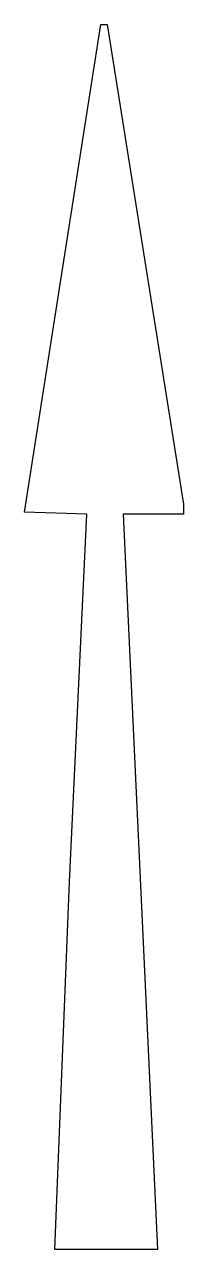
# Model space of a CAD drawing. Extents: x 0 to 21, y 0 to 161.
import ezdxf

# ---------------------------------------------------------------- set-up
doc = ezdxf.new("R2010")
doc.units = 0

msp = doc.modelspace()

# ---------------------------------------------------------------- linework, layer by layer
at = {"layer": 'Layer 1', "color": 7}
msp.add_lwpolyline([(10.186446, 161.263292), (10.980194, 161.263292), (21.034349, 98.292537), (21.034349, 96.969622), (13.096858, 96.969622), (17.59477, 0.396828), (4.101037, 0.396828), (6.066839, 48.690071), (8.334364, 96.969622), (0.132292, 97.234206), (10.186446, 161.263292), (10.186446, 161.263292)], close=True, dxfattribs=at)

doc.saveas('drawing.dxf')
